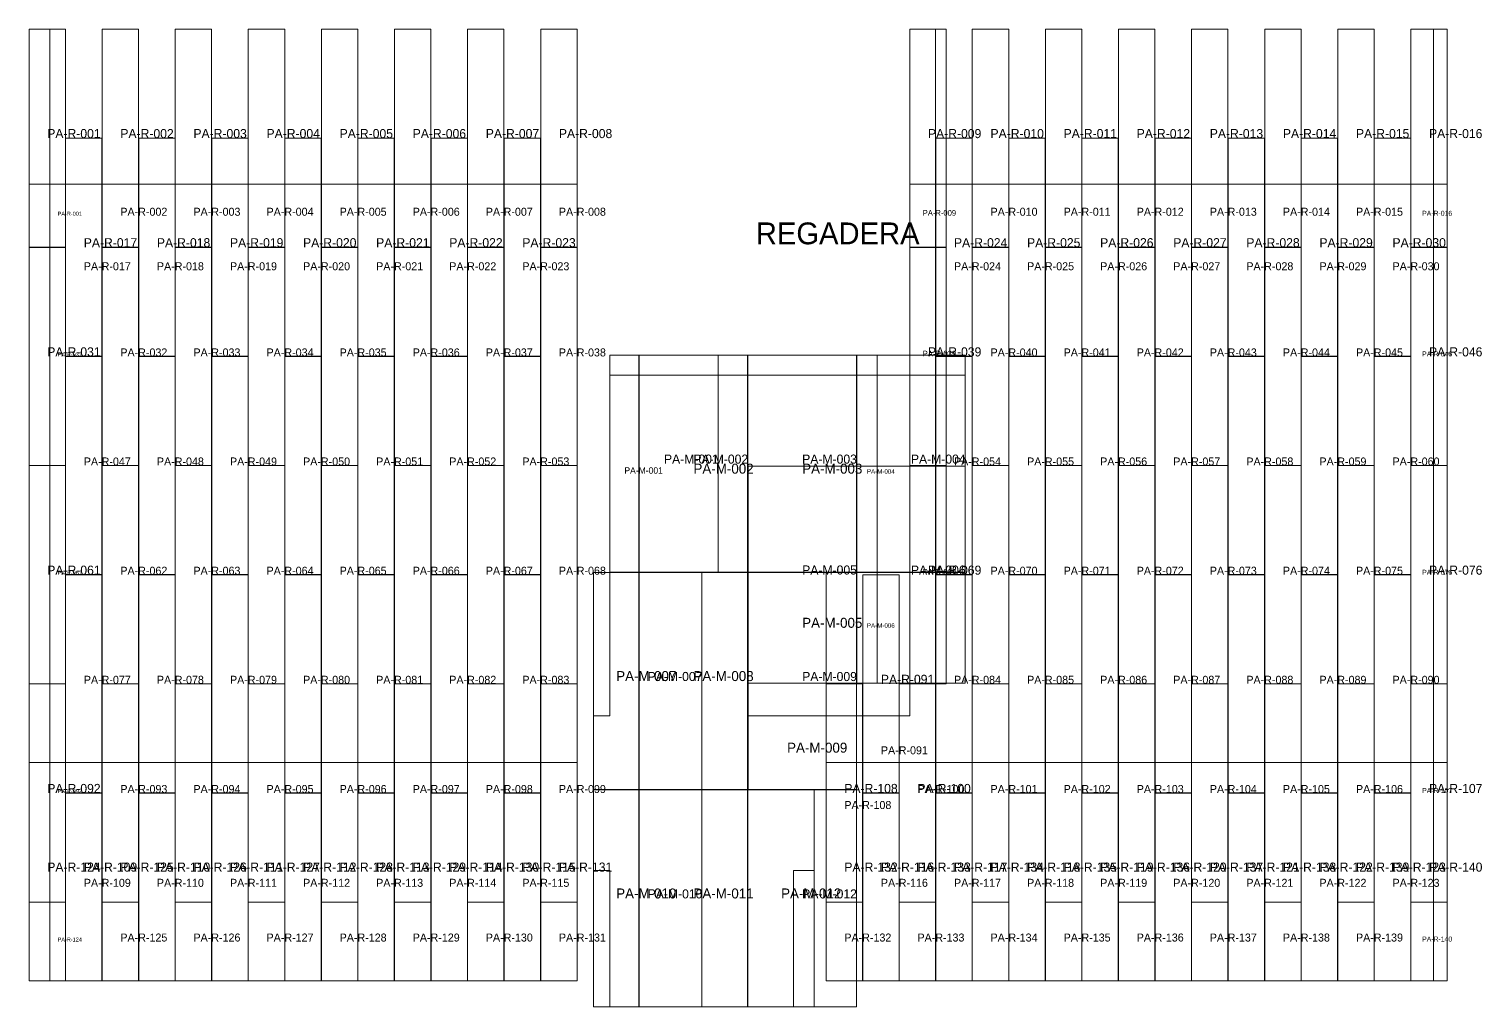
# Model space of a CAD drawing. Header units: metres. Extents: x 316.5 to 344.1, y -151.2 to -120.
# Drawn here: x 325.89 to 333.88, y -125.41 to -120.03 of the extents above; entities that cross this region are included whole.
import ezdxf

# ---------------------------------------------------------------- set-up
doc = ezdxf.new("R2010")
doc.units = ezdxf.units.M
for name, color, linetype, lineweight, plot in [('ETIQUETAS', 7, 'Continuous', 0, False), ('PISO-MORET', 30, 'Continuous', 0, False), ('PISO-ROYAL-WALNUT', 4, 'Continuous', 0, False), ('REGADERA-MALLA-MURO', 1, 'Continuous', 0, False), ('SOBRANTES-MAPA', 6, 'Continuous', 0, False), ('SOBRANTES-RECORTE', 2, 'Continuous', 0, False), ('SOBRANTES-TEXTO', 6, 'Continuous', 0, False)]:
    doc.layers.add(name, color=color, linetype=linetype, lineweight=lineweight, plot=plot)

msp = doc.modelspace()

# ---------------------------------------------------------------- linework, layer by layer
at = {"layer": 'PISO-MORET'}
for points in [[(329.0868, -123.0139), (329.2469, -123.0139), (329.2469, -121.9297), (329.0868, -121.9297)], [(329.2489, -123.0139), (329.8449, -123.0139), (329.8449, -121.9297), (329.2489, -121.9297)], [(329.8469, -123.0139), (330.4429, -123.0139), (330.4429, -121.9297), (329.8469, -121.9297)], [(330.4449, -123.0139), (330.5567, -123.0139), (330.5567, -121.9297), (330.4449, -121.9297)], [(329.2469, -123.0159), (329.2469, -124.2099), (328.9971, -124.2099), (328.9971, -123.8045), (329.0868, -123.8045), (329.0868, -123.0159)], [(329.2489, -124.2099), (329.8449, -124.2099), (329.8449, -123.0159), (329.2489, -123.0159)], [(329.847, -123.624), (330.443, -123.624), (330.443, -123.016), (329.847, -123.016)], [(330.4449, -123.6245), (330.5567, -123.6245), (330.5567, -123.0159), (330.4449, -123.0159)], [(329.847, -124.21), (330.277, -124.21), (330.277, -123.804), (329.847, -123.804)], [(328.9971, -124.2119), (329.2469, -124.2119), (329.2469, -125.4059), (329.0868, -125.4059), (329.0868, -124.6544), (328.9971, -124.6544)], [(329.2489, -125.4059), (329.8449, -125.4059), (329.8449, -124.2119), (329.2489, -124.2119)], [(329.8469, -125.4059), (329.8469, -124.2119), (330.2106, -124.2119), (330.2106, -124.6544), (330.0967, -124.6544), (330.0967, -125.2744), (330.0967, -125.4059)]]:
    msp.add_lwpolyline(points, close=True, dxfattribs=at)
at = {"layer": 'PISO-ROYAL-WALNUT'}
for points in [[(326.007, -121.2259), (326.0928, -121.2259), (326.0928, -120.8797), (326.007, -120.8797)], [(326.0938, -121.8264), (326.2938, -121.8264), (326.2938, -120.8797), (326.0938, -120.8797)], [(326.2948, -121.2259), (326.4948, -121.2259), (326.4948, -120.8797), (326.2948, -120.8797)], [(326.4958, -121.8264), (326.6958, -121.8264), (326.6958, -120.8797), (326.4958, -120.8797)], [(326.6968, -121.2259), (326.8968, -121.2259), (326.8968, -120.8797), (326.6968, -120.8797)], [(326.8978, -121.8264), (327.0978, -121.8264), (327.0978, -120.8797), (326.8978, -120.8797)], [(327.0988, -121.2259), (327.2988, -121.2259), (327.2988, -120.8797), (327.0988, -120.8797)], [(327.2998, -121.8264), (327.4998, -121.8264), (327.4998, -120.8797), (327.2998, -120.8797)], [(327.5008, -121.2259), (327.7008, -121.2259), (327.7008, -120.8797), (327.5008, -120.8797)], [(327.7018, -121.8264), (327.9018, -121.8264), (327.9018, -120.8797), (327.7018, -120.8797)], [(327.9028, -121.2259), (328.1028, -121.2259), (328.1028, -120.8797), (327.9028, -120.8797)], [(328.1038, -121.8264), (328.3038, -121.8264), (328.3038, -120.8797), (328.1038, -120.8797)], [(328.3048, -121.2259), (328.5048, -121.2259), (328.5048, -120.8797), (328.3048, -120.8797)], [(328.5058, -121.8264), (328.7058, -121.8264), (328.7058, -120.8797), (328.5058, -120.8797)], [(328.7068, -121.2259), (328.9068, -121.2259), (328.9068, -120.8797), (328.7068, -120.8797)], [(330.7367, -121.2259), (330.8788, -121.2259), (330.8788, -120.8797), (330.7367, -120.8797)], [(330.8797, -121.8264), (331.0797, -121.8264), (331.0797, -120.8797), (330.8797, -120.8797)], [(331.0807, -121.2259), (331.2807, -121.2259), (331.2807, -120.8797), (331.0807, -120.8797)], [(331.2817, -121.8264), (331.4817, -121.8264), (331.4817, -120.8797), (331.2817, -120.8797)], [(331.4827, -121.2259), (331.6827, -121.2259), (331.6827, -120.8797), (331.4827, -120.8797)], [(331.6837, -121.8264), (331.8837, -121.8264), (331.8837, -120.8797), (331.6837, -120.8797)], [(331.8847, -121.2259), (332.0847, -121.2259), (332.0847, -120.8797), (331.8847, -120.8797)], [(332.0857, -121.8264), (332.2857, -121.8264), (332.2857, -120.8797), (332.0857, -120.8797)], [(332.2867, -121.2259), (332.4867, -121.2259), (332.4867, -120.8797), (332.2867, -120.8797)], [(332.4877, -121.8264), (332.6877, -121.8264), (332.6877, -120.8797), (332.4877, -120.8797)], [(332.6887, -121.2259), (332.8887, -121.2259), (332.8887, -120.8797), (332.6887, -120.8797)], [(332.8897, -121.8264), (333.0897, -121.8264), (333.0897, -120.8797), (332.8897, -120.8797)], [(333.0907, -121.2259), (333.2907, -121.2259), (333.2907, -120.8797), (333.0907, -120.8797)], [(333.2917, -121.8264), (333.4917, -121.8264), (333.4917, -120.8797), (333.2917, -120.8797)], [(333.4927, -121.2259), (333.6164, -121.2259), (333.6164, -120.8797), (333.4927, -120.8797)], [(326.007, -122.4269), (326.0928, -122.4269), (326.0928, -121.2269), (326.007, -121.2269)], [(326.2948, -122.4269), (326.4948, -122.4269), (326.4948, -121.2269), (326.2948, -121.2269)], [(326.6968, -122.4269), (326.8968, -122.4269), (326.8968, -121.2269), (326.6968, -121.2269)], [(327.0988, -122.4269), (327.2988, -122.4269), (327.2988, -121.2269), (327.0988, -121.2269)], [(327.5008, -122.4269), (327.7008, -122.4269), (327.7008, -121.2269), (327.5008, -121.2269)], [(327.9028, -122.4269), (328.1028, -122.4269), (328.1028, -121.2269), (327.9028, -121.2269)], [(328.3048, -122.4269), (328.5048, -122.4269), (328.5048, -121.2269), (328.3048, -121.2269)], [(328.7068, -122.4269), (328.9068, -122.4269), (328.9068, -121.2269), (328.7068, -121.2269)], [(330.7367, -122.4269), (330.8788, -122.4269), (330.8788, -121.2269), (330.7367, -121.2269)], [(331.0807, -122.4269), (331.2807, -122.4269), (331.2807, -121.2269), (331.0807, -121.2269)], [(331.4827, -122.4269), (331.6827, -122.4269), (331.6827, -121.2269), (331.4827, -121.2269)], [(331.8847, -122.4269), (332.0847, -122.4269), (332.0847, -121.2269), (331.8847, -121.2269)], [(332.2867, -122.4269), (332.4867, -122.4269), (332.4867, -121.2269), (332.2867, -121.2269)], [(332.6887, -122.4269), (332.8887, -122.4269), (332.8887, -121.2269), (332.6887, -121.2269)], [(333.0907, -122.4269), (333.2907, -122.4269), (333.2907, -121.2269), (333.0907, -121.2269)], [(333.4927, -122.4269), (333.6164, -122.4269), (333.6164, -121.2269), (333.4927, -121.2269)], [(326.0938, -123.0274), (326.2938, -123.0274), (326.2938, -121.8274), (326.0938, -121.8274)], [(326.4958, -123.0274), (326.6958, -123.0274), (326.6958, -121.8274), (326.4958, -121.8274)], [(326.8978, -123.0274), (327.0978, -123.0274), (327.0978, -121.8274), (326.8978, -121.8274)], [(327.2998, -123.0274), (327.4998, -123.0274), (327.4998, -121.8274), (327.2998, -121.8274)], [(327.7018, -123.0274), (327.9018, -123.0274), (327.9018, -121.8274), (327.7018, -121.8274)], [(328.1038, -123.0274), (328.3038, -123.0274), (328.3038, -121.8274), (328.1038, -121.8274)], [(328.5058, -123.0274), (328.7058, -123.0274), (328.7058, -121.8274), (328.5058, -121.8274)], [(330.8797, -123.0274), (331.0797, -123.0274), (331.0797, -121.8274), (330.8797, -121.8274)], [(331.2817, -123.0274), (331.4817, -123.0274), (331.4817, -121.8274), (331.2817, -121.8274)], [(331.6837, -123.0274), (331.8837, -123.0274), (331.8837, -121.8274), (331.6837, -121.8274)], [(332.0857, -123.0274), (332.2857, -123.0274), (332.2857, -121.8274), (332.0857, -121.8274)], [(332.4877, -123.0274), (332.6877, -123.0274), (332.6877, -121.8274), (332.4877, -121.8274)], [(332.8897, -123.0274), (333.0897, -123.0274), (333.0897, -121.8274), (332.8897, -121.8274)], [(333.2917, -123.0274), (333.4917, -123.0274), (333.4917, -121.8274), (333.2917, -121.8274)], [(326.007, -123.6279), (326.0928, -123.6279), (326.0928, -122.4279), (326.007, -122.4279)], [(326.2948, -123.6279), (326.4948, -123.6279), (326.4948, -122.4279), (326.2948, -122.4279)], [(326.6968, -123.6279), (326.8968, -123.6279), (326.8968, -122.4279), (326.6968, -122.4279)], [(327.0988, -123.6279), (327.2988, -123.6279), (327.2988, -122.4279), (327.0988, -122.4279)], [(327.5008, -123.6279), (327.7008, -123.6279), (327.7008, -122.4279), (327.5008, -122.4279)], [(327.9028, -123.6279), (328.1028, -123.6279), (328.1028, -122.4279), (327.9028, -122.4279)], [(328.3048, -123.6279), (328.5048, -123.6279), (328.5048, -122.4279), (328.3048, -122.4279)], [(328.7068, -123.6279), (328.9068, -123.6279), (328.9068, -122.4279), (328.7068, -122.4279)], [(330.7367, -123.6279), (330.8788, -123.6279), (330.8788, -122.4279), (330.7367, -122.4279)], [(331.0807, -123.6279), (331.2807, -123.6279), (331.2807, -122.4279), (331.0807, -122.4279)], [(331.4827, -123.6279), (331.6827, -123.6279), (331.6827, -122.4279), (331.4827, -122.4279)], [(331.8847, -123.6279), (332.0847, -123.6279), (332.0847, -122.4279), (331.8847, -122.4279)], [(332.2867, -123.6279), (332.4867, -123.6279), (332.4867, -122.4279), (332.2867, -122.4279)], [(332.6887, -123.6279), (332.8887, -123.6279), (332.8887, -122.4279), (332.6887, -122.4279)], [(333.0907, -123.6279), (333.2907, -123.6279), (333.2907, -122.4279), (333.0907, -122.4279)], [(333.4927, -123.6279), (333.6164, -123.6279), (333.6164, -122.4279), (333.4927, -122.4279)], [(326.0938, -124.2284), (326.2938, -124.2284), (326.2938, -123.0284), (326.0938, -123.0284)], [(326.4958, -124.2284), (326.6958, -124.2284), (326.6958, -123.0284), (326.4958, -123.0284)], [(326.8978, -124.2284), (327.0978, -124.2284), (327.0978, -123.0284), (326.8978, -123.0284)], [(327.2998, -124.2284), (327.4998, -124.2284), (327.4998, -123.0284), (327.2998, -123.0284)], [(327.7018, -124.2284), (327.9018, -124.2284), (327.9018, -123.0284), (327.7018, -123.0284)], [(328.1038, -124.2284), (328.3038, -124.2284), (328.3038, -123.0284), (328.1038, -123.0284)], [(328.5058, -124.2284), (328.7058, -124.2284), (328.7058, -123.0284), (328.5058, -123.0284)], [(330.8797, -124.2284), (331.0797, -124.2284), (331.0797, -123.0284), (330.8797, -123.0284)], [(331.2817, -124.2284), (331.4817, -124.2284), (331.4817, -123.0284), (331.2817, -123.0284)], [(331.6837, -124.2284), (331.8837, -124.2284), (331.8837, -123.0284), (331.6837, -123.0284)], [(332.0857, -124.2284), (332.2857, -124.2284), (332.2857, -123.0284), (332.0857, -123.0284)], [(332.4877, -124.2284), (332.6877, -124.2284), (332.6877, -123.0284), (332.4877, -123.0284)], [(332.8897, -124.2284), (333.0897, -124.2284), (333.0897, -123.0284), (332.8897, -123.0284)], [(333.2917, -124.2284), (333.4917, -124.2284), (333.4917, -123.0284), (333.2917, -123.0284)], [(326.007, -124.8289), (326.0928, -124.8289), (326.0928, -123.6289), (326.007, -123.6289)], [(326.2948, -124.8289), (326.4948, -124.8289), (326.4948, -123.6289), (326.2948, -123.6289)], [(326.6968, -124.8289), (326.8968, -124.8289), (326.8968, -123.6289), (326.6968, -123.6289)], [(327.0988, -124.8289), (327.2988, -124.8289), (327.2988, -123.6289), (327.0988, -123.6289)], [(327.5008, -124.8289), (327.7008, -124.8289), (327.7008, -123.6289), (327.5008, -123.6289)], [(327.9028, -124.8289), (328.1028, -124.8289), (328.1028, -123.6289), (327.9028, -123.6289)], [(328.3048, -124.8289), (328.5048, -124.8289), (328.5048, -123.6289), (328.3048, -123.6289)], [(328.7068, -124.8289), (328.9068, -124.8289), (328.9068, -123.6289), (328.7068, -123.6289)], [(330.8787, -123.6289), (330.8787, -124.8289), (330.6787, -124.8289), (330.6787, -123.8045), (330.7367, -123.8045), (330.7367, -123.6289)], [(331.0807, -124.8289), (331.2807, -124.8289), (331.2807, -123.6289), (331.0807, -123.6289)], [(331.4827, -124.8289), (331.6827, -124.8289), (331.6827, -123.6289), (331.4827, -123.6289)], [(331.8847, -124.8289), (332.0847, -124.8289), (332.0847, -123.6289), (331.8847, -123.6289)], [(332.2867, -124.8289), (332.4867, -124.8289), (332.4867, -123.6289), (332.2867, -123.6289)], [(332.6887, -124.8289), (332.8887, -124.8289), (332.8887, -123.6289), (332.6887, -123.6289)], [(333.0907, -124.8289), (333.2907, -124.8289), (333.2907, -123.6289), (333.0907, -123.6289)], [(333.4927, -124.8289), (333.6164, -124.8289), (333.6164, -123.6289), (333.4927, -123.6289)], [(330.2767, -124.8289), (330.4767, -124.8289), (330.4767, -123.8044), (330.2767, -123.8044)], [(330.4777, -124.2284), (330.6777, -124.2284), (330.6777, -123.8044), (330.4777, -123.8044)], [(326.0938, -125.2615), (326.2938, -125.2615), (326.2938, -124.2295), (326.0938, -124.2295)], [(326.4958, -125.2615), (326.6958, -125.2615), (326.6958, -124.2295), (326.4958, -124.2295)], [(326.8978, -125.2615), (327.0978, -125.2615), (327.0978, -124.2295), (326.8978, -124.2295)], [(327.2998, -125.2615), (327.4998, -125.2615), (327.4998, -124.2295), (327.2998, -124.2295)], [(327.7018, -125.2615), (327.9018, -125.2615), (327.9018, -124.2295), (327.7018, -124.2295)], [(328.1038, -125.2615), (328.3038, -125.2615), (328.3038, -124.2295), (328.1038, -124.2295)], [(328.5058, -125.2615), (328.7058, -125.2615), (328.7058, -124.2295), (328.5058, -124.2295)], [(330.4777, -125.2615), (330.6777, -125.2615), (330.6777, -124.2295), (330.4777, -124.2295)], [(330.8797, -125.2615), (331.0797, -125.2615), (331.0797, -124.2295), (330.8797, -124.2295)], [(331.2817, -125.2615), (331.4817, -125.2615), (331.4817, -124.2295), (331.2817, -124.2295)], [(331.6837, -125.2615), (331.8837, -125.2615), (331.8837, -124.2295), (331.6837, -124.2295)], [(332.0857, -125.2615), (332.2857, -125.2615), (332.2857, -124.2295), (332.0857, -124.2295)], [(332.4877, -125.2615), (332.6877, -125.2615), (332.6877, -124.2295), (332.4877, -124.2295)], [(332.8897, -125.2615), (333.0897, -125.2615), (333.0897, -124.2295), (332.8897, -124.2295)], [(333.2917, -125.2615), (333.4917, -125.2615), (333.4917, -124.2295), (333.2917, -124.2295)], [(326.007, -125.2615), (326.0928, -125.2615), (326.0928, -124.83), (326.007, -124.83)], [(326.2948, -125.2615), (326.4948, -125.2615), (326.4948, -124.83), (326.2948, -124.83)], [(326.6968, -125.2615), (326.8968, -125.2615), (326.8968, -124.83), (326.6968, -124.83)], [(327.0988, -125.2615), (327.2988, -125.2615), (327.2988, -124.83), (327.0988, -124.83)], [(327.5008, -125.2615), (327.7008, -125.2615), (327.7008, -124.83), (327.5008, -124.83)], [(327.9028, -125.2615), (328.1028, -125.2615), (328.1028, -124.83), (327.9028, -124.83)], [(328.3048, -125.2615), (328.5048, -125.2615), (328.5048, -124.83), (328.3048, -124.83)], [(328.7068, -125.2615), (328.9068, -125.2615), (328.9068, -124.83), (328.7068, -124.83)], [(330.2767, -125.2615), (330.4767, -125.2615), (330.4767, -124.83), (330.2767, -124.83)], [(330.6787, -125.2615), (330.8787, -125.2615), (330.8787, -124.83), (330.6787, -124.83)], [(331.0807, -125.2615), (331.2807, -125.2615), (331.2807, -124.83), (331.0807, -124.83)], [(331.4827, -125.2615), (331.6827, -125.2615), (331.6827, -124.83), (331.4827, -124.83)], [(331.8847, -125.2615), (332.0847, -125.2615), (332.0847, -124.83), (331.8847, -124.83)], [(332.2867, -125.2615), (332.4867, -125.2615), (332.4867, -124.83), (332.2867, -124.83)], [(332.6887, -125.2615), (332.8887, -125.2615), (332.8887, -124.83), (332.6887, -124.83)], [(333.0907, -125.2615), (333.2907, -125.2615), (333.2907, -124.83), (333.0907, -124.83)], [(333.4927, -125.2615), (333.6164, -125.2615), (333.6164, -124.83), (333.4927, -124.83)]]:
    msp.add_lwpolyline(points, close=True, dxfattribs=at)
at = {"layer": 'SOBRANTES-MAPA'}
for points in [[(325.8928, -121.2259), (326.0928, -121.2259), (326.0928, -120.0259), (325.8928, -120.0259)], [(326.2948, -121.2259), (326.4948, -121.2259), (326.4948, -120.0259), (326.2948, -120.0259)], [(326.6968, -121.2259), (326.8968, -121.2259), (326.8968, -120.0259), (326.6968, -120.0259)], [(327.0988, -121.2259), (327.2988, -121.2259), (327.2988, -120.0259), (327.0988, -120.0259)], [(327.5008, -121.2259), (327.7008, -121.2259), (327.7008, -120.0259), (327.5008, -120.0259)], [(327.9028, -121.2259), (328.1028, -121.2259), (328.1028, -120.0259), (327.9028, -120.0259)], [(328.3048, -121.2259), (328.5048, -121.2259), (328.5048, -120.0259), (328.3048, -120.0259)], [(328.7068, -121.2259), (328.9068, -121.2259), (328.9068, -120.0259), (328.7068, -120.0259)], [(330.7367, -121.2259), (330.9367, -121.2259), (330.9367, -120.0259), (330.7367, -120.0259)], [(331.0807, -121.2259), (331.2807, -121.2259), (331.2807, -120.0259), (331.0807, -120.0259)], [(331.4827, -121.2259), (331.6827, -121.2259), (331.6827, -120.0259), (331.4827, -120.0259)], [(331.8847, -121.2259), (332.0847, -121.2259), (332.0847, -120.0259), (331.8847, -120.0259)], [(332.2867, -121.2259), (332.4867, -121.2259), (332.4867, -120.0259), (332.2867, -120.0259)], [(332.6887, -121.2259), (332.8887, -121.2259), (332.8887, -120.0259), (332.6887, -120.0259)], [(333.0907, -121.2259), (333.2907, -121.2259), (333.2907, -120.0259), (333.0907, -120.0259)], [(333.4927, -121.2259), (333.6927, -121.2259), (333.6927, -120.0259), (333.4927, -120.0259)], [(326.0938, -121.8264), (326.2938, -121.8264), (326.2938, -120.6264), (326.0938, -120.6264)], [(326.4958, -121.8264), (326.6958, -121.8264), (326.6958, -120.6264), (326.4958, -120.6264)], [(326.8978, -121.8264), (327.0978, -121.8264), (327.0978, -120.6264), (326.8978, -120.6264)], [(327.2998, -121.8264), (327.4998, -121.8264), (327.4998, -120.6264), (327.2998, -120.6264)], [(327.7018, -121.8264), (327.9018, -121.8264), (327.9018, -120.6264), (327.7018, -120.6264)], [(328.1038, -121.8264), (328.3038, -121.8264), (328.3038, -120.6264), (328.1038, -120.6264)], [(328.5058, -121.8264), (328.7058, -121.8264), (328.7058, -120.6264), (328.5058, -120.6264)], [(330.8797, -121.8264), (331.0797, -121.8264), (331.0797, -120.6264), (330.8797, -120.6264)], [(331.2817, -121.8264), (331.4817, -121.8264), (331.4817, -120.6264), (331.2817, -120.6264)], [(331.6837, -121.8264), (331.8837, -121.8264), (331.8837, -120.6264), (331.6837, -120.6264)], [(332.0857, -121.8264), (332.2857, -121.8264), (332.2857, -120.6264), (332.0857, -120.6264)], [(332.4877, -121.8264), (332.6877, -121.8264), (332.6877, -120.6264), (332.4877, -120.6264)], [(332.8897, -121.8264), (333.0897, -121.8264), (333.0897, -120.6264), (332.8897, -120.6264)], [(333.2917, -121.8264), (333.4917, -121.8264), (333.4917, -120.6264), (333.2917, -120.6264)], [(325.8928, -122.4269), (326.0928, -122.4269), (326.0928, -121.2269), (325.8928, -121.2269)], [(330.7367, -122.4269), (330.9367, -122.4269), (330.9367, -121.2269), (330.7367, -121.2269)], [(333.4927, -122.4269), (333.6927, -122.4269), (333.6927, -121.2269), (333.4927, -121.2269)], [(329.0868, -123.0139), (329.6828, -123.0139), (329.6828, -121.8199), (329.0868, -121.8199)], [(329.2489, -123.0139), (329.8449, -123.0139), (329.8449, -121.8199), (329.2489, -121.8199)], [(329.8469, -123.0139), (330.4429, -123.0139), (330.4429, -121.8199), (329.8469, -121.8199)], [(330.4449, -123.0139), (331.0409, -123.0139), (331.0409, -121.8199), (330.4449, -121.8199)], [(325.8928, -123.6279), (326.0928, -123.6279), (326.0928, -122.4279), (325.8928, -122.4279)], [(329.847, -123.624), (330.443, -123.624), (330.443, -122.43), (329.847, -122.43)], [(330.4449, -123.6245), (331.0409, -123.6245), (331.0409, -122.4305), (330.4449, -122.4305)], [(330.7367, -123.6279), (330.9367, -123.6279), (330.9367, -122.4279), (330.7367, -122.4279)], [(333.4927, -123.6279), (333.6927, -123.6279), (333.6927, -122.4279), (333.4927, -122.4279)], [(328.9971, -124.2099), (329.5931, -124.2099), (329.5931, -123.0159), (328.9971, -123.0159)], [(329.847, -124.21), (330.443, -124.21), (330.443, -123.016), (329.847, -123.016)], [(330.4777, -124.2284), (330.6777, -124.2284), (330.6777, -123.0284), (330.4777, -123.0284)], [(325.8928, -124.8289), (326.0928, -124.8289), (326.0928, -123.6289), (325.8928, -123.6289)], [(330.2767, -124.8289), (330.4767, -124.8289), (330.4767, -123.6289), (330.2767, -123.6289)], [(330.6787, -124.8289), (330.8787, -124.8289), (330.8787, -123.6289), (330.6787, -123.6289)], [(333.4927, -124.8289), (333.6927, -124.8289), (333.6927, -123.6289), (333.4927, -123.6289)], [(325.8928, -125.2615), (326.0928, -125.2615), (326.0928, -124.0615), (325.8928, -124.0615)], [(326.0938, -125.2615), (326.2938, -125.2615), (326.2938, -124.0615), (326.0938, -124.0615)], [(326.2948, -125.2615), (326.4948, -125.2615), (326.4948, -124.0615), (326.2948, -124.0615)], [(326.4958, -125.2615), (326.6958, -125.2615), (326.6958, -124.0615), (326.4958, -124.0615)], [(326.6968, -125.2615), (326.8968, -125.2615), (326.8968, -124.0615), (326.6968, -124.0615)], [(326.8978, -125.2615), (327.0978, -125.2615), (327.0978, -124.0615), (326.8978, -124.0615)], [(327.0988, -125.2615), (327.2988, -125.2615), (327.2988, -124.0615), (327.0988, -124.0615)], [(327.2998, -125.2615), (327.4998, -125.2615), (327.4998, -124.0615), (327.2998, -124.0615)], [(327.5008, -125.2615), (327.7008, -125.2615), (327.7008, -124.0615), (327.5008, -124.0615)], [(327.7018, -125.2615), (327.9018, -125.2615), (327.9018, -124.0615), (327.7018, -124.0615)], [(327.9028, -125.2615), (328.1028, -125.2615), (328.1028, -124.0615), (327.9028, -124.0615)], [(328.1038, -125.2615), (328.3038, -125.2615), (328.3038, -124.0615), (328.1038, -124.0615)], [(328.3048, -125.2615), (328.5048, -125.2615), (328.5048, -124.0615), (328.3048, -124.0615)], [(328.5058, -125.2615), (328.7058, -125.2615), (328.7058, -124.0615), (328.5058, -124.0615)], [(328.7068, -125.2615), (328.9068, -125.2615), (328.9068, -124.0615), (328.7068, -124.0615)], [(330.2767, -125.2615), (330.4767, -125.2615), (330.4767, -124.0615), (330.2767, -124.0615)], [(330.4777, -125.2615), (330.6777, -125.2615), (330.6777, -124.0615), (330.4777, -124.0615)], [(330.6787, -125.2615), (330.8787, -125.2615), (330.8787, -124.0615), (330.6787, -124.0615)], [(330.8797, -125.2615), (331.0797, -125.2615), (331.0797, -124.0615), (330.8797, -124.0615)], [(331.0807, -125.2615), (331.2807, -125.2615), (331.2807, -124.0615), (331.0807, -124.0615)], [(331.2817, -125.2615), (331.4817, -125.2615), (331.4817, -124.0615), (331.2817, -124.0615)], [(331.4827, -125.2615), (331.6827, -125.2615), (331.6827, -124.0615), (331.4827, -124.0615)], [(331.6837, -125.2615), (331.8837, -125.2615), (331.8837, -124.0615), (331.6837, -124.0615)], [(331.8847, -125.2615), (332.0847, -125.2615), (332.0847, -124.0615), (331.8847, -124.0615)], [(332.0857, -125.2615), (332.2857, -125.2615), (332.2857, -124.0615), (332.0857, -124.0615)], [(332.2867, -125.2615), (332.4867, -125.2615), (332.4867, -124.0615), (332.2867, -124.0615)], [(332.4877, -125.2615), (332.6877, -125.2615), (332.6877, -124.0615), (332.4877, -124.0615)], [(332.6887, -125.2615), (332.8887, -125.2615), (332.8887, -124.0615), (332.6887, -124.0615)], [(332.8897, -125.2615), (333.0897, -125.2615), (333.0897, -124.0615), (332.8897, -124.0615)], [(333.0907, -125.2615), (333.2907, -125.2615), (333.2907, -124.0615), (333.0907, -124.0615)], [(333.2917, -125.2615), (333.4917, -125.2615), (333.4917, -124.0615), (333.2917, -124.0615)], [(333.4927, -125.2615), (333.6927, -125.2615), (333.6927, -124.0615), (333.4927, -124.0615)], [(328.9971, -125.4059), (329.5931, -125.4059), (329.5931, -124.2119), (328.9971, -124.2119)], [(329.8469, -125.4059), (330.4429, -125.4059), (330.4429, -124.2119), (329.8469, -124.2119)]]:
    msp.add_lwpolyline(points, close=True, dxfattribs=at)
at = {"layer": 'SOBRANTES-RECORTE'}
for points in [[(326.007, -120.8797), (326.0928, -120.8797), (326.0928, -120.0259), (326.007, -120.0259)], [(326.2948, -120.8797), (326.4948, -120.8797), (326.4948, -120.0259), (326.2948, -120.0259)], [(326.6968, -120.8797), (326.8968, -120.8797), (326.8968, -120.0259), (326.6968, -120.0259)], [(327.0988, -120.8797), (327.2988, -120.8797), (327.2988, -120.0259), (327.0988, -120.0259)], [(327.5008, -120.8797), (327.7008, -120.8797), (327.7008, -120.0259), (327.5008, -120.0259)], [(327.9028, -120.8797), (328.1028, -120.8797), (328.1028, -120.0259), (327.9028, -120.0259)], [(328.3048, -120.8797), (328.5048, -120.8797), (328.5048, -120.0259), (328.3048, -120.0259)], [(328.7068, -120.8797), (328.9068, -120.8797), (328.9068, -120.0259), (328.7068, -120.0259)], [(330.7367, -120.8797), (330.8788, -120.8797), (330.8788, -120.0259), (330.7367, -120.0259)], [(331.0807, -120.8797), (331.2807, -120.8797), (331.2807, -120.0259), (331.0807, -120.0259)], [(331.4827, -120.8797), (331.6827, -120.8797), (331.6827, -120.0259), (331.4827, -120.0259)], [(331.8847, -120.8797), (332.0847, -120.8797), (332.0847, -120.0259), (331.8847, -120.0259)], [(332.2867, -120.8797), (332.4867, -120.8797), (332.4867, -120.0259), (332.2867, -120.0259)], [(332.6887, -120.8797), (332.8887, -120.8797), (332.8887, -120.0259), (332.6887, -120.0259)], [(333.0907, -120.8797), (333.2907, -120.8797), (333.2907, -120.0259), (333.0907, -120.0259)], [(333.4927, -120.8797), (333.6164, -120.8797), (333.6164, -120.0259), (333.4927, -120.0259)], [(326.0938, -120.8797), (326.2938, -120.8797), (326.2938, -120.6264), (326.0938, -120.6264)], [(326.4958, -120.8797), (326.6958, -120.8797), (326.6958, -120.6264), (326.4958, -120.6264)], [(326.8978, -120.8797), (327.0978, -120.8797), (327.0978, -120.6264), (326.8978, -120.6264)], [(327.2998, -120.8797), (327.4998, -120.8797), (327.4998, -120.6264), (327.2998, -120.6264)], [(327.7018, -120.8797), (327.9018, -120.8797), (327.9018, -120.6264), (327.7018, -120.6264)], [(328.1038, -120.8797), (328.3038, -120.8797), (328.3038, -120.6264), (328.1038, -120.6264)], [(328.5058, -120.8797), (328.7058, -120.8797), (328.7058, -120.6264), (328.5058, -120.6264)], [(330.8797, -120.8797), (331.0797, -120.8797), (331.0797, -120.6264), (330.8797, -120.6264)], [(331.2817, -120.8797), (331.4817, -120.8797), (331.4817, -120.6264), (331.2817, -120.6264)], [(331.6837, -120.8797), (331.8837, -120.8797), (331.8837, -120.6264), (331.6837, -120.6264)], [(332.0857, -120.8797), (332.2857, -120.8797), (332.2857, -120.6264), (332.0857, -120.6264)], [(332.4877, -120.8797), (332.6877, -120.8797), (332.6877, -120.6264), (332.4877, -120.6264)], [(332.8897, -120.8797), (333.0897, -120.8797), (333.0897, -120.6264), (332.8897, -120.6264)], [(333.2917, -120.8797), (333.4917, -120.8797), (333.4917, -120.6264), (333.2917, -120.6264)], [(325.8928, -121.2259), (326.007, -121.2259), (326.007, -120.8797), (325.8928, -120.8797)], [(330.8788, -121.2259), (330.9367, -121.2259), (330.9367, -120.8797), (330.8788, -120.8797)], [(333.6164, -121.2259), (333.6927, -121.2259), (333.6927, -120.8797), (333.6164, -120.8797)], [(325.8928, -122.4269), (326.007, -122.4269), (326.007, -121.2269), (325.8928, -121.2269)], [(330.8788, -122.4269), (330.9367, -122.4269), (330.9367, -121.2269), (330.8788, -121.2269)], [(333.6164, -122.4269), (333.6927, -122.4269), (333.6927, -121.2269), (333.6164, -121.2269)], [(329.0868, -121.9297), (329.2469, -121.9297), (329.2469, -121.8199), (329.0868, -121.8199)], [(329.2489, -121.9297), (329.8449, -121.9297), (329.8449, -121.8199), (329.2489, -121.8199)], [(329.8469, -121.9297), (330.4429, -121.9297), (330.4429, -121.8199), (329.8469, -121.8199)], [(330.4449, -121.9297), (330.5567, -121.9297), (330.5567, -121.8199), (330.4449, -121.8199)], [(329.2469, -123.0139), (329.6828, -123.0139), (329.6828, -121.9297), (329.2469, -121.9297)], [(330.5567, -123.0139), (331.0409, -123.0139), (331.0409, -121.9297), (330.5567, -121.9297)], [(325.8928, -123.6279), (326.007, -123.6279), (326.007, -122.4279), (325.8928, -122.4279)], [(329.847, -123.016), (330.443, -123.016), (330.443, -122.43), (329.847, -122.43)], [(330.4449, -123.0159), (330.5567, -123.0159), (330.5567, -122.4305), (330.4449, -122.4305)], [(330.8788, -123.6279), (330.9367, -123.6279), (330.9367, -122.4279), (330.8788, -122.4279)], [(333.6164, -123.6279), (333.6927, -123.6279), (333.6927, -122.4279), (333.6164, -122.4279)], [(329.2469, -124.2099), (329.5931, -124.2099), (329.5931, -123.0159), (329.2469, -123.0159)], [(329.847, -123.804), (330.277, -123.804), (330.277, -123.016), (329.847, -123.016)], [(330.4777, -123.8044), (330.6777, -123.8044), (330.6777, -123.0284), (330.4777, -123.0284)], [(330.5567, -123.6245), (331.0409, -123.6245), (331.0409, -123.0159), (330.5567, -123.0159)], [(325.8928, -124.8289), (326.007, -124.8289), (326.007, -123.6289), (325.8928, -123.6289)], [(330.2767, -123.8044), (330.4767, -123.8044), (330.4767, -123.6289), (330.2767, -123.6289)], [(333.6164, -124.8289), (333.6927, -124.8289), (333.6927, -123.6289), (333.6164, -123.6289)], [(330.277, -124.21), (330.443, -124.21), (330.443, -123.804), (330.277, -123.804)], [(326.007, -124.83), (326.0928, -124.83), (326.0928, -124.0615), (326.007, -124.0615)], [(326.0938, -124.2295), (326.2938, -124.2295), (326.2938, -124.0615), (326.0938, -124.0615)], [(326.2948, -124.83), (326.4948, -124.83), (326.4948, -124.0615), (326.2948, -124.0615)], [(326.4958, -124.2295), (326.6958, -124.2295), (326.6958, -124.0615), (326.4958, -124.0615)], [(326.6968, -124.83), (326.8968, -124.83), (326.8968, -124.0615), (326.6968, -124.0615)], [(326.8978, -124.2295), (327.0978, -124.2295), (327.0978, -124.0615), (326.8978, -124.0615)], [(327.0988, -124.83), (327.2988, -124.83), (327.2988, -124.0615), (327.0988, -124.0615)], [(327.2998, -124.2295), (327.4998, -124.2295), (327.4998, -124.0615), (327.2998, -124.0615)], [(327.5008, -124.83), (327.7008, -124.83), (327.7008, -124.0615), (327.5008, -124.0615)], [(327.7018, -124.2295), (327.9018, -124.2295), (327.9018, -124.0615), (327.7018, -124.0615)], [(327.9028, -124.83), (328.1028, -124.83), (328.1028, -124.0615), (327.9028, -124.0615)], [(328.1038, -124.2295), (328.3038, -124.2295), (328.3038, -124.0615), (328.1038, -124.0615)], [(328.3048, -124.83), (328.5048, -124.83), (328.5048, -124.0615), (328.3048, -124.0615)], [(328.5058, -124.2295), (328.7058, -124.2295), (328.7058, -124.0615), (328.5058, -124.0615)], [(328.7068, -124.83), (328.9068, -124.83), (328.9068, -124.0615), (328.7068, -124.0615)], [(330.2767, -124.83), (330.4767, -124.83), (330.4767, -124.0615), (330.2767, -124.0615)], [(330.4777, -124.2295), (330.6777, -124.2295), (330.6777, -124.0615), (330.4777, -124.0615)], [(330.6787, -124.83), (330.8787, -124.83), (330.8787, -124.0615), (330.6787, -124.0615)], [(330.8797, -124.2295), (331.0797, -124.2295), (331.0797, -124.0615), (330.8797, -124.0615)], [(331.0807, -124.83), (331.2807, -124.83), (331.2807, -124.0615), (331.0807, -124.0615)], [(331.2817, -124.2295), (331.4817, -124.2295), (331.4817, -124.0615), (331.2817, -124.0615)], [(331.4827, -124.83), (331.6827, -124.83), (331.6827, -124.0615), (331.4827, -124.0615)], [(331.6837, -124.2295), (331.8837, -124.2295), (331.8837, -124.0615), (331.6837, -124.0615)], [(331.8847, -124.83), (332.0847, -124.83), (332.0847, -124.0615), (331.8847, -124.0615)], [(332.0857, -124.2295), (332.2857, -124.2295), (332.2857, -124.0615), (332.0857, -124.0615)], [(332.2867, -124.83), (332.4867, -124.83), (332.4867, -124.0615), (332.2867, -124.0615)], [(332.4877, -124.2295), (332.6877, -124.2295), (332.6877, -124.0615), (332.4877, -124.0615)], [(332.6887, -124.83), (332.8887, -124.83), (332.8887, -124.0615), (332.6887, -124.0615)], [(332.8897, -124.2295), (333.0897, -124.2295), (333.0897, -124.0615), (332.8897, -124.0615)], [(333.0907, -124.83), (333.2907, -124.83), (333.2907, -124.0615), (333.0907, -124.0615)], [(333.2917, -124.2295), (333.4917, -124.2295), (333.4917, -124.0615), (333.2917, -124.0615)], [(333.4927, -124.83), (333.6164, -124.83), (333.6164, -124.0615), (333.4927, -124.0615)], [(329.2469, -125.4059), (329.5931, -125.4059), (329.5931, -124.2119), (329.2469, -124.2119)], [(330.2106, -125.4059), (330.4429, -125.4059), (330.4429, -124.2119), (330.2106, -124.2119)], [(325.8928, -125.2615), (326.007, -125.2615), (326.007, -124.83), (325.8928, -124.83)], [(333.6164, -125.2615), (333.6927, -125.2615), (333.6927, -124.83), (333.6164, -124.83)]]:
    msp.add_lwpolyline(points, close=True, dxfattribs=at)

# ---------------------------------------------------------------- texts
at = {"layer": 'ETIQUETAS'}
for s, height, p in [('PA-R-001', 0.022, (326.05, -121.053)), ('PA-R-002', 0.044, (326.395, -121.053)), ('PA-R-003', 0.044, (326.797, -121.053)), ('PA-R-004', 0.044, (327.199, -121.053)), ('PA-R-005', 0.044, (327.601, -121.053)), ('PA-R-006', 0.044, (328.003, -121.053)), ('PA-R-007', 0.044, (328.405, -121.053)), ('PA-R-008', 0.044, (328.807, -121.053)), ('PA-R-009', 0.03126, (330.808, -121.053)), ('PA-R-010', 0.044, (331.181, -121.053)), ('PA-R-011', 0.044, (331.583, -121.053)), ('PA-R-012', 0.044, (331.985, -121.053)), ('PA-R-013', 0.044, (332.387, -121.053)), ('PA-R-014', 0.044, (332.789, -121.053)), ('PA-R-015', 0.044, (333.191, -121.053)), ('PA-R-016', 0.02721, (333.555, -121.053)), ('PA-R-017', 0.044, (326.194, -121.353)), ('PA-R-018', 0.044, (326.596, -121.353)), ('PA-R-019', 0.044, (326.998, -121.353)), ('PA-R-020', 0.044, (327.4, -121.353)), ('PA-R-021', 0.044, (327.802, -121.353)), ('PA-R-022', 0.044, (328.204, -121.353)), ('PA-R-023', 0.044, (328.606, -121.353)), ('PA-R-024', 0.044, (330.98, -121.353)), ('PA-R-025', 0.044, (331.382, -121.353)), ('PA-R-026', 0.044, (331.784, -121.353)), ('PA-R-027', 0.044, (332.186, -121.353)), ('PA-R-028', 0.044, (332.588, -121.353)), ('PA-R-029', 0.044, (332.99, -121.353)), ('PA-R-030', 0.044, (333.392, -121.353)), ('PA-R-031', 0.022, (326.05, -121.827)), ('PA-R-032', 0.044, (326.395, -121.827)), ('PA-R-033', 0.044, (326.797, -121.827)), ('PA-R-034', 0.044, (327.199, -121.827)), ('PA-R-035', 0.044, (327.601, -121.827)), ('PA-R-036', 0.044, (328.003, -121.827)), ('PA-R-037', 0.044, (328.405, -121.827)), ('PA-R-038', 0.044, (328.807, -121.827)), ('PA-R-039', 0.03126, (330.808, -121.827)), ('PA-R-040', 0.044, (331.181, -121.827)), ('PA-R-041', 0.044, (331.583, -121.827)), ('PA-R-042', 0.044, (331.985, -121.827)), ('PA-R-043', 0.044, (332.387, -121.827)), ('PA-R-044', 0.044, (332.789, -121.827)), ('PA-R-045', 0.044, (333.191, -121.827)), ('PA-R-046', 0.02721, (333.555, -121.827)), ('PA-R-047', 0.044, (326.194, -122.427)), ('PA-R-048', 0.044, (326.596, -122.427)), ('PA-R-049', 0.044, (326.998, -122.427)), ('PA-R-050', 0.044, (327.4, -122.427)), ('PA-R-051', 0.044, (327.802, -122.427)), ('PA-R-052', 0.044, (328.204, -122.427)), ('PA-R-053', 0.044, (328.606, -122.427)), ('PA-M-002', 0.055, (329.547, -122.472)), ('PA-M-003', 0.055, (330.145, -122.472)), ('PA-R-054', 0.044, (330.98, -122.427)), ('PA-R-055', 0.044, (331.382, -122.427)), ('PA-R-056', 0.044, (331.784, -122.427)), ('PA-R-057', 0.044, (332.186, -122.427)), ('PA-R-058', 0.044, (332.588, -122.427)), ('PA-R-059', 0.044, (332.99, -122.427)), ('PA-R-060', 0.044, (333.392, -122.427)), ('PA-M-001', 0.03522, (329.167, -122.472)), ('PA-M-004', 0.0246, (330.501, -122.472)), ('PA-R-061', 0.022, (326.05, -123.028)), ('PA-R-062', 0.044, (326.395, -123.028)), ('PA-R-063', 0.044, (326.797, -123.028)), ('PA-R-064', 0.044, (327.199, -123.028)), ('PA-R-065', 0.044, (327.601, -123.028)), ('PA-R-066', 0.044, (328.003, -123.028)), ('PA-R-067', 0.044, (328.405, -123.028)), ('PA-R-068', 0.044, (328.807, -123.028)), ('PA-R-069', 0.03126, (330.808, -123.028)), ('PA-R-070', 0.044, (331.181, -123.028)), ('PA-R-071', 0.044, (331.583, -123.028)), ('PA-R-072', 0.044, (331.985, -123.028)), ('PA-R-073', 0.044, (332.387, -123.028)), ('PA-R-074', 0.044, (332.789, -123.028)), ('PA-R-075', 0.044, (333.191, -123.028)), ('PA-R-076', 0.02721, (333.555, -123.028)), ('PA-M-005', 0.055, (330.145, -123.32)), ('PA-M-006', 0.0246, (330.501, -123.32)), ('PA-R-077', 0.044, (326.194, -123.628)), ('PA-R-078', 0.044, (326.596, -123.628)), ('PA-R-079', 0.044, (326.998, -123.628)), ('PA-R-080', 0.044, (327.4, -123.628)), ('PA-R-081', 0.044, (327.802, -123.628)), ('PA-R-082', 0.044, (328.204, -123.628)), ('PA-R-083', 0.044, (328.606, -123.628)), ('PA-M-007', 0.05496, (329.122, -123.613)), ('PA-M-008', 0.055, (329.547, -123.613)), ('PA-R-084', 0.044, (330.98, -123.628)), ('PA-R-085', 0.044, (331.382, -123.628)), ('PA-R-086', 0.044, (331.784, -123.628)), ('PA-R-087', 0.044, (332.186, -123.628)), ('PA-R-088', 0.044, (332.588, -123.628)), ('PA-R-089', 0.044, (332.99, -123.628)), ('PA-R-090', 0.044, (333.392, -123.628)), ('PA-M-009', 0.055, (330.062, -124.007)), ('PA-R-091', 0.044, (330.578, -124.016)), ('PA-R-092', 0.022, (326.05, -124.229)), ('PA-R-093', 0.044, (326.395, -124.229)), ('PA-R-094', 0.044, (326.797, -124.229)), ('PA-R-095', 0.044, (327.199, -124.229)), ('PA-R-096', 0.044, (327.601, -124.229)), ('PA-R-097', 0.044, (328.003, -124.229)), ('PA-R-098', 0.044, (328.405, -124.229)), ('PA-R-099', 0.044, (328.807, -124.229)), ('PA-R-100', 0.044, (330.779, -124.229)), ('PA-R-101', 0.044, (331.181, -124.229)), ('PA-R-102', 0.044, (331.583, -124.229)), ('PA-R-103', 0.044, (331.985, -124.229)), ('PA-R-104', 0.044, (332.387, -124.229)), ('PA-R-105', 0.044, (332.789, -124.229)), ('PA-R-106', 0.044, (333.191, -124.229)), ('PA-R-107', 0.02721, (333.555, -124.229)), ('PA-R-108', 0.044, (330.377, -124.317)), ('PA-R-109', 0.044, (326.194, -124.745)), ('PA-R-110', 0.044, (326.596, -124.745)), ('PA-R-111', 0.044, (326.998, -124.745)), ('PA-R-112', 0.044, (327.4, -124.745)), ('PA-R-113', 0.044, (327.802, -124.745)), ('PA-R-114', 0.044, (328.204, -124.745)), ('PA-R-115', 0.044, (328.606, -124.745)), ('PA-R-116', 0.044, (330.578, -124.745)), ('PA-R-117', 0.044, (330.98, -124.745)), ('PA-R-118', 0.044, (331.382, -124.745)), ('PA-R-119', 0.044, (331.784, -124.745)), ('PA-R-120', 0.044, (332.186, -124.745)), ('PA-R-121', 0.044, (332.588, -124.745)), ('PA-R-122', 0.044, (332.99, -124.745)), ('PA-R-123', 0.044, (333.392, -124.745)), ('PA-M-010', 0.05496, (329.122, -124.809)), ('PA-M-011', 0.055, (329.547, -124.809)), ('PA-M-012', 0.055, (330.029, -124.809)), ('PA-R-124', 0.022, (326.05, -125.046)), ('PA-R-125', 0.044, (326.395, -125.046)), ('PA-R-126', 0.044, (326.797, -125.046)), ('PA-R-127', 0.044, (327.199, -125.046)), ('PA-R-128', 0.044, (327.601, -125.046)), ('PA-R-129', 0.044, (328.003, -125.046)), ('PA-R-130', 0.044, (328.405, -125.046)), ('PA-R-131', 0.044, (328.807, -125.046)), ('PA-R-132', 0.044, (330.377, -125.046)), ('PA-R-133', 0.044, (330.779, -125.046)), ('PA-R-134', 0.044, (331.181, -125.046)), ('PA-R-135', 0.044, (331.583, -125.046)), ('PA-R-136', 0.044, (331.985, -125.046)), ('PA-R-137', 0.044, (332.387, -125.046)), ('PA-R-138', 0.044, (332.789, -125.046)), ('PA-R-139', 0.044, (333.191, -125.046)), ('PA-R-140', 0.02721, (333.555, -125.046))]:
    msp.add_text(s, height=height, dxfattribs=at).set_placement(p)
at = {"layer": 'REGADERA-MALLA-MURO'}
msp.add_text('REGADERA', height=0.12, dxfattribs=at).set_placement((329.89, -121.21))
at = {"layer": 'SOBRANTES-TEXTO'}
for s, p in [('PA-R-001', (325.9928, -120.6259)), ('PA-R-002', (326.3948, -120.6259)), ('PA-R-003', (326.7968, -120.6259)), ('PA-R-004', (327.1988, -120.6259)), ('PA-R-005', (327.6008, -120.6259)), ('PA-R-006', (328.0028, -120.6259)), ('PA-R-007', (328.4048, -120.6259)), ('PA-R-008', (328.8068, -120.6259)), ('PA-R-009', (330.8367, -120.6259)), ('PA-R-010', (331.1807, -120.6259)), ('PA-R-011', (331.5827, -120.6259)), ('PA-R-012', (331.9847, -120.6259)), ('PA-R-013', (332.3867, -120.6259)), ('PA-R-014', (332.7887, -120.6259)), ('PA-R-015', (333.1907, -120.6259)), ('PA-R-016', (333.5927, -120.6259)), ('PA-R-017', (326.1938, -121.2264)), ('PA-R-018', (326.5958, -121.2264)), ('PA-R-019', (326.9978, -121.2264)), ('PA-R-020', (327.3998, -121.2264)), ('PA-R-021', (327.8018, -121.2264)), ('PA-R-022', (328.2038, -121.2264)), ('PA-R-023', (328.6058, -121.2264)), ('PA-R-024', (330.9797, -121.2264)), ('PA-R-025', (331.3817, -121.2264)), ('PA-R-026', (331.7837, -121.2264)), ('PA-R-027', (332.1857, -121.2264)), ('PA-R-028', (332.5877, -121.2264)), ('PA-R-029', (332.9897, -121.2264)), ('PA-R-030', (333.3917, -121.2264)), ('PA-R-031', (325.9928, -121.8269)), ('PA-R-039', (330.8367, -121.8269)), ('PA-R-046', (333.5927, -121.8269)), ('PA-M-001', (329.3848, -122.4169)), ('PA-M-002', (329.5469, -122.4169)), ('PA-M-003', (330.1449, -122.4169)), ('PA-M-004', (330.7429, -122.4169)), ('PA-R-061', (325.9928, -123.0279)), ('PA-M-005', (330.145, -123.027)), ('PA-M-006', (330.7429, -123.0275)), ('PA-R-069', (330.8367, -123.0279)), ('PA-R-076', (333.5927, -123.0279)), ('PA-M-007', (329.2951, -123.6129)), ('PA-M-009', (330.145, -123.613)), ('PA-R-091', (330.5777, -123.6284)), ('PA-R-092', (325.9928, -124.2289)), ('PA-R-108', (330.3767, -124.2289)), ('PA-R-100', (330.7787, -124.2289)), ('PA-R-107', (333.5927, -124.2289)), ('PA-R-124', (325.9928, -124.6615)), ('PA-R-109', (326.1938, -124.6615)), ('PA-R-125', (326.3948, -124.6615)), ('PA-R-110', (326.5958, -124.6615)), ('PA-R-126', (326.7968, -124.6615)), ('PA-R-111', (326.9978, -124.6615)), ('PA-R-127', (327.1988, -124.6615)), ('PA-R-112', (327.3998, -124.6615)), ('PA-R-128', (327.6008, -124.6615)), ('PA-R-113', (327.8018, -124.6615)), ('PA-R-129', (328.0028, -124.6615)), ('PA-R-114', (328.2038, -124.6615)), ('PA-R-130', (328.4048, -124.6615)), ('PA-R-115', (328.6058, -124.6615)), ('PA-R-131', (328.8068, -124.6615)), ('PA-R-132', (330.3767, -124.6615)), ('PA-R-116', (330.5777, -124.6615)), ('PA-R-133', (330.7787, -124.6615)), ('PA-R-117', (330.9797, -124.6615)), ('PA-R-134', (331.1807, -124.6615)), ('PA-R-118', (331.3817, -124.6615)), ('PA-R-135', (331.5827, -124.6615)), ('PA-R-119', (331.7837, -124.6615)), ('PA-R-136', (331.9847, -124.6615)), ('PA-R-120', (332.1857, -124.6615)), ('PA-R-137', (332.3867, -124.6615)), ('PA-R-121', (332.5877, -124.6615)), ('PA-R-138', (332.7887, -124.6615)), ('PA-R-122', (332.9897, -124.6615)), ('PA-R-139', (333.1907, -124.6615)), ('PA-R-123', (333.3917, -124.6615)), ('PA-R-140', (333.5927, -124.6615)), ('PA-M-010', (329.2951, -124.8089)), ('PA-M-012', (330.1449, -124.8089))]:
    msp.add_text(s, height=0.05, dxfattribs=at).set_placement(p)

doc.saveas('drawing.dxf')
